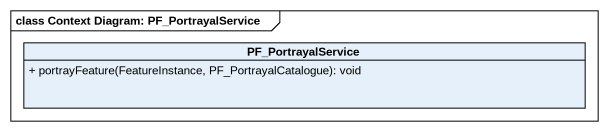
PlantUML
@startuml
mainframe class Context Diagram: PF_PortrayalService
hide circle
hide empty members
skinparam classAttributeIconSize 0
class PF_PortrayalService {
  + portrayFeature(FeatureInstance, PF_PortrayalCatalogue): void
}
@enduml
